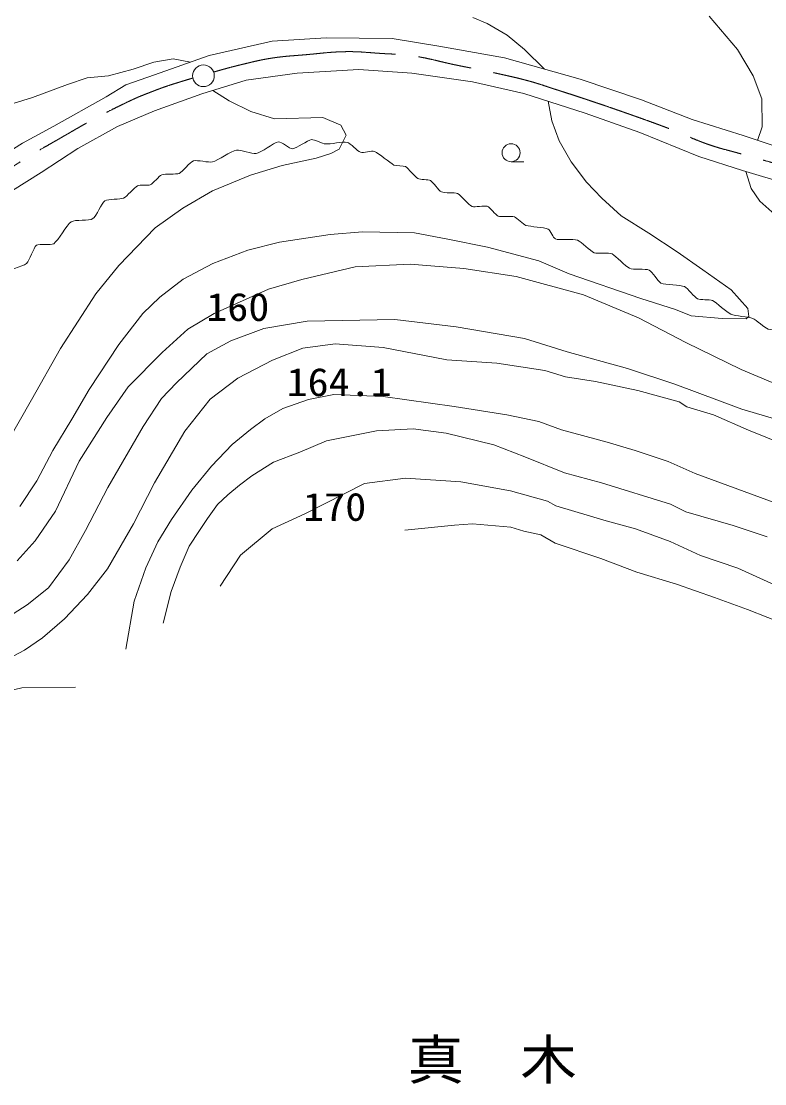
# Model space of a CAD drawing. Units: millimetres, scale not verified. Extents: x 40000 to 680000, y 20000 to 380000.
# Drawn here: x 362893 to 411362, y 248203 to 317458 of the extents above; entities that cross this region are included whole.
import ezdxf
from ezdxf.enums import TextEntityAlignment as Align

# ---------------------------------------------------------------- set-up
doc = ezdxf.new("R2010")
doc.units = ezdxf.units.MM
doc.header["$LTSCALE"] = 1000
doc.linetypes.add('CHAIN', pattern=[18.5, 12, -1.5, 3.5, -1.5])
doc.layers.add('M-BMK', color=2, linetype='CHAIN', lineweight=13)
doc.layers.add('M-WORK', color=1, linetype='Continuous', lineweight=13)
doc.styles.add('ＭＳ ゴシック', font='')
doc.styles.get('ＭＳ ゴシック').set_extended_font_data('MS Gothic')

msp = doc.modelspace()

# ---------------------------------------------------------------- linework, layer by layer
at = {"layer": 'M-BMK'}
for points, knots in [([(375435, 314146), (376344, 314405), (376590, 314475), (377338, 314654), (378073, 314829), (378484, 314940), (379230, 315055), (380096, 315188), (380588, 315201), (381460, 315278), (382446, 315365), (382997, 315454), (383986, 315474), (384990, 315495), (385551, 315403), (386554, 315347), (387147, 315313), (387482, 315317), (388072, 315246), (389360, 315092), (390056, 314844), (391328, 314585), (392347, 314378), (392921, 314279), (393936, 314052), (394763, 313866), (395230, 313772), (396047, 313546), (396713, 313361), (397076, 313223), (397734, 313012), (398603, 312733), (399090, 312577), (399955, 312287), (400923, 311962), (401463, 311777), (402426, 311439), (403377, 311105), (403908, 310915), (404852, 310563), (406150, 310080), (406832, 309687), (408154, 309273), (408683, 309107), (408987, 309043), (409522, 308895), (411461, 308356), (412542, 308033), (414485, 307508), (415675, 307187), (416341, 307004), (417536, 306701), (418770, 306388), (419467, 306236), (420702, 305928), (422248, 305543), (423106, 305295), (424656, 304923), (426206, 304551), (427102, 304454), (428637, 304020), (429665, 303729), (430226, 303511), (431222, 303124), (432356, 302683), (432958, 302355), (434061, 301838), (434924, 301434), (435421, 301231), (436256, 300771), (437112, 300299), (437545, 299957), (438359, 299417), (439023, 298977), (439380, 298710), (440042, 298268), (440726, 297811), (441080, 297504), (441807, 297119), (442898, 296539), (443531, 296245), (444690, 295816), (445264, 295603), (445595, 295513), (446177, 295323), (447711, 294823), (448531, 294397), (450107, 294051), (451271, 293795), (451930, 293670), (453113, 293517), (455754, 293176), (457246, 293093), (459894, 292810), (460845, 292708), (461377, 292648), (462326, 292533), (465353, 292163), (466336, 291956), (470040, 291326)], [0, 0, 0, 0, 1, 1, 1, 2, 2, 2, 3, 3, 3, 4, 4, 4, 5, 5, 5, 6, 6, 6, 7, 7, 7, 8, 8, 8, 9, 9, 9, 10, 10, 10, 11, 11, 11, 12, 12, 12, 13, 13, 13, 14, 14, 14, 15, 15, 15, 16, 16, 16, 17, 17, 17, 18, 18, 18, 19, 19, 19, 20, 20, 20, 21, 21, 21, 22, 22, 22, 23, 23, 23, 24, 24, 24, 25, 25, 25, 26, 26, 26, 27, 27, 27, 28, 28, 28, 29, 29, 29, 30, 30, 30, 31, 31, 31, 32, 32, 32, 33, 33, 33, 33]), ([(291880, 259957), (293667, 260804), (294147, 261033), (295574, 261775), (297097, 262567), (297928, 263053), (299421, 263899), (300985, 264785), (301849, 265303), (303402, 266207), (304617, 266915), (305307, 267296), (306511, 268023), (308039, 268946), (308881, 269486), (310399, 270424), (311449, 271073), (312070, 271387), (313087, 272086), (314986, 273390), (315962, 274246), (317858, 275554), (318820, 276217), (319423, 276492), (320392, 277144), (321808, 278097), (322562, 278688), (323952, 279678), (325752, 280960), (326742, 281704), (328559, 282961), (330336, 284192), (331393, 284793), (333145, 286060), (334013, 286688), (334454, 287102), (335320, 287732), (336320, 288460), (336936, 288789), (337936, 289517), (339366, 290558), (340115, 291209), (341517, 292287), (342652, 293161), (343301, 293633), (344431, 294514), (345418, 295283), (345961, 295727), (346934, 296514), (347736, 297164), (348174, 297541), (348979, 298187), (350539, 299438), (351399, 300158), (353021, 301326), (353794, 301882), (354287, 302103), (355073, 302640), (355935, 303228), (356404, 303577), (357242, 304199), (358360, 305029), (358950, 305543), (360073, 306367), (361153, 307159), (361753, 307613), (362884, 308330), (363942, 309001), (364564, 309330), (365648, 309958), (366302, 310338), (366667, 310552), (367330, 310916), (368373, 311488), (368969, 311789), (370043, 312300), (370576, 312553), (370889, 312664), (371439, 312879), (372450, 313273), (372809, 313367), (374075, 313756)], [0, 0, 0, 0, 1, 1, 1, 2, 2, 2, 3, 3, 3, 4, 4, 4, 5, 5, 5, 6, 6, 6, 7, 7, 7, 8, 8, 8, 9, 9, 9, 10, 10, 10, 11, 11, 11, 12, 12, 12, 13, 13, 13, 14, 14, 14, 15, 15, 15, 16, 16, 16, 17, 17, 17, 18, 18, 18, 19, 19, 19, 20, 20, 20, 21, 21, 21, 22, 22, 22, 23, 23, 23, 24, 24, 24, 25, 25, 25, 26, 26, 26, 27, 27, 27, 27])]:
    msp.add_open_spline(points, degree=3, knots=knots, dxfattribs=at)
at = {"layer": 'M-WORK'}
for p, q in [((392325, 317702), (393276, 317316)), ((393276, 317316), (394573, 316559)), ((407728, 317779), (409580, 315621)), ((394573, 316559), (395704, 315608)), ((375152, 315215), (379252, 316150)), ((379252, 316150), (382777, 316366)), ((382777, 316366), (387074, 316330)), ((387074, 316330), (390113, 315826)), ((390113, 315826), (394393, 315071)), ((371573, 313974), (375152, 315215)), ((395704, 315608), (396997, 314342)), ((409580, 315621), (410605, 313894)), ((370191, 314337), (371539, 314786)), ((371539, 314786), (372787, 315006)), ((372787, 315006), (373923, 314789)), ((394393, 315071), (399339, 313686)), ((365915, 313337), (367181, 313777)), ((367181, 313777), (368585, 313905)), ((368585, 313905), (370191, 314337)), ((369703, 313309), (371573, 313974)), ((377558, 313617), (380885, 314066)), ((380885, 314066), (384892, 314310)), ((384892, 314310), (388348, 314079)), ((388348, 314079), (392304, 313514)), ((410605, 313894), (411162, 312402)), ((363628, 312483), (365915, 313337)), ((368426, 312536), (369703, 313309)), ((374668, 312730), (377558, 313617)), ((392304, 313514), (395656, 312756)), ((399339, 313686), (403331, 312338)), ((362362, 312088), (363628, 312483)), ((365010, 310611), (368426, 312536)), ((371585, 311626), (374668, 312730)), ((376456, 312278), (375388, 312951)), ((395656, 312756), (399651, 311459)), ((411162, 312402), (411198, 310586)), ((377858, 311571), (376456, 312278)), ((397245, 312240), (397475, 310969)), ((403331, 312338), (406622, 311061)), ((369170, 310598), (371585, 311626)), ((379405, 311105), (377858, 311571)), ((382563, 311191), (379405, 311105)), ((383717, 310679), (382563, 311191)), ((397475, 310969), (397950, 309659)), ((399651, 311459), (403222, 310200)), ((406622, 311061), (409948, 310000)), ((362978, 309514), (365010, 310611)), ((366589, 309159), (369170, 310598)), ((384064, 310024), (383717, 310679)), ((411198, 310586), (410881, 309691)), ((383625, 309120), (384064, 310024)), ((397950, 309659), (398733, 308285)), ((403222, 310200), (407062, 308646)), ((409948, 310000), (412933, 309011)), ((360190, 307752), (362978, 309514)), ((364199, 307605), (366589, 309159)), ((383081, 308844), (383625, 309120)), ((379909, 308065), (382118, 308530)), ((382118, 308530), (383081, 308844)), ((394827, 308303), (395665, 308303)), ((398733, 308285), (399735, 306975)), ((407062, 308646), (409914, 307721)), ((361117, 305666), (364199, 307605)), ((377832, 307416), (379909, 308065)), ((409914, 307721), (413536, 306629)), ((410472, 306547), (410135, 307654)), ((375368, 306394), (377832, 307416)), ((399735, 306975), (400737, 305921)), ((373434, 305266), (375368, 306394)), ((411047, 305738), (410472, 306547)), ((400737, 305921), (402009, 304765)), ((412216, 304677), (411047, 305738)), ((371613, 304001), (373434, 305266)), ((402009, 304765), (403794, 303635)), ((369262, 301532), (371613, 304001)), ((379737, 303052), (383040, 303547)), ((383040, 303547), (385141, 303722)), ((385141, 303722), (388535, 303676)), ((388535, 303676), (390692, 303263)), ((403794, 303635), (405657, 302428)), ((377673, 302547), (379737, 303052)), ((390692, 303263), (393288, 302740)), ((393288, 302740), (396637, 301832)), ((375379, 301676), (377673, 302547)), ((405657, 302428), (407326, 301259)), ((367748, 299697), (369262, 301532)), ((373443, 300657), (375379, 301676)), ((381178, 300631), (384667, 301458)), ((384667, 301458), (388245, 301620)), ((388245, 301620), (391752, 301332)), ((391752, 301332), (395150, 300829)), ((396637, 301832), (398619, 300988)), ((407326, 301259), (409176, 299949)), ((371929, 299465), (373443, 300657)), ((379002, 300002), (381178, 300631)), ((395150, 300829), (399556, 299624)), ((398619, 300988), (403279, 299382)), ((375477, 298401), (379002, 300002)), ((409176, 299949), (410255, 298728)), ((365445, 296137), (367748, 299697)), ((370828, 298419), (371929, 299465)), ((399556, 299624), (403135, 298131)), ((403279, 299382), (405546, 298666)), ((405546, 298666), (406555, 298254)), ((410323, 298207), (410255, 298728)), ((369259, 296391), (370828, 298419)), ((373751, 297394), (375477, 298401)), ((378710, 297434), (381533, 297902)), ((381533, 297902), (387252, 298027)), ((387252, 298027), (391244, 297542)), ((403135, 298131), (406210, 296513)), ((406555, 298254), (408582, 298088)), ((408582, 298088), (410159, 298050)), ((410159, 298050), (410323, 298207)), ((372079, 295866), (373751, 297394)), ((376552, 296625), (378710, 297434)), ((391244, 297542), (395703, 296769)), ((374987, 295780), (376552, 296625)), ((381254, 296157), (383361, 296426)), ((383361, 296426), (386482, 296182)), ((395703, 296769), (398473, 295905)), ((406210, 296513), (409824, 294769)), ((363565, 292788), (365445, 296137)), ((367323, 293446), (369259, 296391)), ((369867, 293618), (372079, 295866)), ((373009, 293891), (374987, 295780)), ((379276, 295373), (381254, 296157)), ((386482, 296182), (390631, 295386)), ((398473, 295905), (402411, 294827)), ((377003, 294191), (379276, 295373)), ((390631, 295386), (393906, 295168)), ((393906, 295168), (397015, 294692)), ((397015, 294692), (398376, 294281)), ((402411, 294827), (405504, 293801)), ((409824, 294769), (412665, 293564)), ((372038, 292866), (373009, 293891)), ((375217, 292817), (377003, 294191)), ((398376, 294281), (400329, 293973)), ((400329, 293973), (403090, 293395)), ((405504, 293801), (409874, 292165)), ((366186, 291519), (367323, 293446)), ((368482, 291622), (369867, 293618)), ((381609, 292802), (383266, 293123)), ((383266, 293123), (386490, 293007)), ((386490, 293007), (391114, 292352)), ((403090, 293395), (405788, 292650)), ((362051, 290118), (363565, 292788)), ((370833, 291050), (372038, 292866)), ((373547, 290736), (375217, 292817)), ((379939, 292224), (381609, 292802)), ((391114, 292352), (394556, 291800)), ((405788, 292650), (406276, 292316)), ((406276, 292316), (408010, 291802)), ((366666, 288780), (368482, 291622)), ((378783, 291543), (379939, 292224)), ((394556, 291800), (396624, 291363)), ((408010, 291802), (410296, 290813)), ((409874, 292165), (413866, 290978)), ((364947, 289473), (366186, 291519)), ((368532, 287058), (370833, 291050)), ((377833, 290850), (378783, 291543)), ((388443, 290880), (386041, 290765)), ((390601, 290610), (388443, 290880)), ((396624, 291363), (398114, 290824)), ((371574, 287374), (373547, 290736)), ((376632, 289868), (377833, 290850)), ((386041, 290765), (382786, 290110)), ((393696, 289840), (390601, 290610)), ((398114, 290824), (401094, 290015)), ((410296, 290813), (412788, 289798)), ((375287, 288449), (376632, 289868)), ((382786, 290110), (381062, 289371)), ((395726, 289056), (393696, 289840)), ((401094, 290015), (402918, 289488)), ((402918, 289488), (405063, 288769)), ((363901, 287492), (364947, 289473)), ((381062, 289371), (379337, 288720)), ((398307, 288029), (395726, 289056)), ((365119, 285525), (366666, 288780)), ((374010, 286902), (375287, 288449)), ((379337, 288720), (377924, 287820)), ((405063, 288769), (406836, 287985)), ((362809, 285831), (363901, 287492)), ((377924, 287820), (377116, 287224)), ((385266, 287333), (387935, 287685)), ((387935, 287685), (391560, 287433)), ((391560, 287433), (394783, 286854)), ((400722, 287361), (398307, 288029)), ((406836, 287985), (412796, 285776)), ((367075, 284271), (368532, 287058)), ((370217, 284694), (371574, 287374)), ((372697, 284978), (374010, 286902)), ((377116, 287224), (376364, 286582)), ((381389, 285344), (385266, 287333)), ((394783, 286854), (397199, 286174)), ((405218, 285986), (400722, 287361)), ((376364, 286582), (375676, 285967)), ((397199, 286174), (397753, 285872)), ((363807, 283601), (365119, 285525)), ((375676, 285967), (375034, 285040)), ((379249, 284362), (381389, 285344)), ((397753, 285872), (401026, 284891)), ((406207, 285473), (405218, 285986)), ((409303, 284586), (406207, 285473)), ((368510, 281768), (370217, 284694)), ((371798, 283522), (372697, 284978)), ((375034, 285040), (374520, 284270)), ((392314, 284706), (391132, 284616)), ((394806, 284475), (392314, 284706)), ((401026, 284891), (402939, 284362)), ((366014, 282347), (367075, 284271)), ((374520, 284270), (373850, 283251)), ((377185, 282650), (379249, 284362)), ((391132, 284616), (387908, 284282)), ((395654, 284218), (394806, 284475)), ((396758, 283974), (395654, 284218)), ((397696, 283447), (396758, 283974)), ((402939, 284362), (405205, 283556)), ((411525, 283854), (409303, 284586)), ((362620, 282289), (363807, 283601)), ((371025, 281831), (371798, 283522)), ((400676, 282433), (397696, 283447)), ((405205, 283556), (407169, 282625)), ((373850, 283251), (373263, 281875)), ((375850, 280636), (377185, 282650)), ((407169, 282625), (409611, 281819)), ((364665, 280530), (366014, 282347)), ((373263, 281875), (372667, 280288)), ((403026, 281546), (400676, 282433)), ((367207, 280098), (368510, 281768)), ((370252, 279655), (371025, 281831)), ((405608, 280776), (403026, 281546)), ((409611, 281819), (412481, 280510)), ((363281, 279415), (364665, 280530)), ((408087, 279889), (405608, 280776)), ((365703, 278501), (367207, 280098)), ((372667, 280288), (372134, 278224)), ((410232, 279119), (408087, 279889)), ((361195, 278085), (363281, 279415)), ((369716, 276534), (370252, 279655)), ((412968, 278027), (410232, 279119)), ((364271, 277263), (365703, 278501)), ((363106, 276465), (364271, 277263)), ((361666, 275694), (363106, 276465)), ((361098, 273584), (362942, 274015)), ((362942, 274015), (366429, 274061))]:
    msp.add_line(p, q, dxfattribs=at)
for centre, radius in [((374769, 313904), 709), ((394827, 308889), 586)]:
    msp.add_circle(centre, radius, dxfattribs=at)
msp.add_open_spline([(328088, 276068), (328316, 276064), (328992, 276253), (329185, 276374), (329331, 276466), (329537, 276993), (329688, 277075), (329900, 277191), (330681, 277148), (330875, 277291), (331122, 277473), (331477, 278382), (331720, 278568), (331964, 278755), (332924, 278880), (333177, 279054), (333351, 279173), (333562, 279830), (333734, 279953), (333984, 280130), (334923, 280297), (335173, 280474), (335483, 280694), (336127, 281678), (336450, 281877), (336649, 282000), (337423, 281855), (337619, 281985), (337895, 282169), (338328, 283137), (338608, 283315), (338853, 283472), (339809, 283363), (340046, 283531), (340285, 283701), (340495, 284650), (340730, 284826), (340945, 284988), (341827, 284906), (342060, 285042), (342428, 285255), (343247, 286273), (343607, 286498), (343769, 286600), (344409, 286488), (344560, 286606), (344849, 286834), (345329, 287900), (345639, 288099), (345898, 288265), (346893, 288140), (347167, 288279), (347400, 288396), (347776, 289144), (347995, 289286), (348193, 289414), (348954, 289416), (349145, 289555), (349330, 289690), (349551, 290391), (349721, 290544), (349860, 290670), (350465, 290740), (350602, 290868), (350803, 291055), (351118, 291853), (351321, 292037), (351502, 292200), (352258, 292358), (352436, 292523), (352653, 292723), (352969, 293610), (353210, 293781), (353470, 293966), (354498, 293988), (354758, 294173), (354992, 294339), (355282, 295208), (355490, 295406), (355619, 295529), (356215, 295548), (356338, 295676), (356586, 295933), (356977, 296973), (357237, 297217), (357477, 297442), (358474, 297701), (358727, 297911), (358984, 298123), (359441, 299054), (359703, 299259), (359911, 299422), (360763, 299484), (360962, 299658), (361192, 299858), (361466, 300791), (361694, 300993), (361946, 301217), (362979, 301456), (363236, 301674), (363442, 301849), (363672, 302697), (363891, 302856), (364072, 302988), (364822, 302833), (365008, 302959), (365311, 303163), (365843, 304188), (366151, 304384), (366392, 304538), (367322, 304438), (367564, 304590), (367803, 304739), (368114, 305603), (368348, 305759), (368553, 305895), (369344, 305823), (369568, 305926), (369788, 306027), (370251, 306626), (370467, 306735), (370617, 306810), (371150, 306730), (371302, 306799), (371485, 306882), (371874, 307381), (372060, 307454), (372271, 307538), (372983, 307453), (373190, 307544), (373416, 307643), (373883, 308274), (374115, 308353), (374351, 308434), (375119, 308228), (375361, 308289), (375700, 308374), (376585, 308995), (376928, 309060), (377182, 309108), (377946, 308780), (378200, 308829), (378524, 308891), (379337, 309542), (379664, 309587), (379864, 309614), (380374, 309135), (380576, 309150), (380851, 309169), (381549, 309702), (381822, 309741), (382011, 309768), (382544, 309473), (382734, 309458), (383016, 309436), (383871, 309626), (384147, 309561), (384356, 309511), (384804, 308987), (385007, 308919), (385181, 308861), (385749, 309035), (385919, 308970), (386209, 308859), (386913, 308220), (387191, 308084), (387326, 308017), (387805, 308055), (387936, 307981), (388131, 307871), (388550, 307319), (388745, 307210), (388891, 307129), (389422, 307151), (389567, 307069), (389746, 306968), (390101, 306425), (390287, 306337), (390478, 306245), (391149, 306313), (391340, 306221), (391567, 306113), (392047, 305485), (392278, 305386), (392460, 305309), (393081, 305468), (393267, 305399), (393448, 305332), (393806, 304827), (393986, 304757), (394182, 304680), (394839, 304772), (395039, 304706), (395217, 304646), (395621, 304217), (395797, 304153), (396074, 304053), (396981, 304033), (397249, 303909), (397392, 303843), (397563, 303323), (397711, 303267), (397980, 303165), (398878, 303286), (399150, 303190), (399407, 303098), (399987, 302469), (400241, 302368), (400459, 302281), (401196, 302385), (401410, 302291), (401679, 302172), (402271, 301471), (402541, 301353), (402777, 301250), (403591, 301347), (403825, 301237), (404033, 301140), (404388, 300487), (404596, 300390), (404878, 300258), (405851, 300282), (406137, 300159), (406351, 300067), (406776, 299466), (406985, 299362), (407158, 299276), (407772, 299341), (407948, 299259), (408222, 299133), (408880, 298482), (409156, 298360), (409421, 298243), (410312, 298198), (410581, 298091), (410808, 298001), (411353, 297478), (411583, 297397), (411851, 297303), (412732, 297347), (412996, 297243), (413284, 297129), (413975, 296475), (414255, 296344), (414501, 296229), (415344, 296173), (415578, 296035), (415802, 295903), (416207, 295178), (416439, 295059), (416673, 294939), (417502, 295011), (417749, 294918), (417999, 294823), (418588, 294236), (418841, 294147), (419118, 294050), (420025, 294108), (420305, 294019), (420563, 293936), (421202, 293393), (421461, 293312), (421628, 293260), (422171, 293454), (422334, 293389), (422595, 293286), (423172, 292613), (423439, 292529), (423809, 292412), (425003, 292526), (425379, 292426), (425584, 292371), (426021, 291838), (426226, 291784), (426458, 291723), (427188, 291943), (427421, 291887), (427637, 291834), (428128, 291316), (428346, 291270), (428717, 291191), (429873, 291353), (430247, 291283), (430427, 291249), (430825, 290807), (431005, 290769), (431416, 290682), (432471, 290581), (433202, 290547)], degree=3, knots=[0, 0, 0, 0, 1, 1, 1, 2, 2, 2, 3, 3, 3, 4, 4, 4, 5, 5, 5, 6, 6, 6, 7, 7, 7, 8, 8, 8, 9, 9, 9, 10, 10, 10, 11, 11, 11, 12, 12, 12, 13, 13, 13, 14, 14, 14, 15, 15, 15, 16, 16, 16, 17, 17, 17, 18, 18, 18, 19, 19, 19, 20, 20, 20, 21, 21, 21, 22, 22, 22, 23, 23, 23, 24, 24, 24, 25, 25, 25, 26, 26, 26, 27, 27, 27, 28, 28, 28, 29, 29, 29, 30, 30, 30, 31, 31, 31, 32, 32, 32, 33, 33, 33, 34, 34, 34, 35, 35, 35, 36, 36, 36, 37, 37, 37, 38, 38, 38, 39, 39, 39, 40, 40, 40, 41, 41, 41, 42, 42, 42, 43, 43, 43, 44, 44, 44, 45, 45, 45, 46, 46, 46, 47, 47, 47, 48, 48, 48, 49, 49, 49, 50, 50, 50, 51, 51, 51, 52, 52, 52, 53, 53, 53, 54, 54, 54, 55, 55, 55, 56, 56, 56, 57, 57, 57, 58, 58, 58, 59, 59, 59, 60, 60, 60, 61, 61, 61, 62, 62, 62, 63, 63, 63, 64, 64, 64, 65, 65, 65, 66, 66, 66, 67, 67, 67, 68, 68, 68, 69, 69, 69, 70, 70, 70, 71, 71, 71, 72, 72, 72, 73, 73, 73, 74, 74, 74, 75, 75, 75, 76, 76, 76, 77, 77, 77, 78, 78, 78, 79, 79, 79, 80, 80, 80, 81, 81, 81, 82, 82, 82, 83, 83, 83, 84, 84, 84, 85, 85, 85, 86, 86, 86, 87, 87, 87, 88, 88, 88, 89, 89, 89, 90, 90, 90, 91, 91, 91, 92, 92, 92, 93, 93, 93, 94, 94, 94, 95, 95, 95, 96, 96, 96, 96], dxfattribs=at)

# ---------------------------------------------------------------- texts
at = {"layer": 'M-WORK', "style": 'ＭＳ ゴシック'}
for s, height, width, p in [('160', 1833, 1.1, (374952, 297371)), ('164.1', 1833, 1.1, (380189, 292474)), ('170', 1833, 1.1, (381268, 284344)), ('真\u3000木', 2566, 1.05, (388081, 247720))]:
    msp.add_text(s, height=height, dxfattribs=dict(at, width=width)).set_placement(p, align=Align.BOTTOM_LEFT)

doc.saveas('drawing.dxf')
